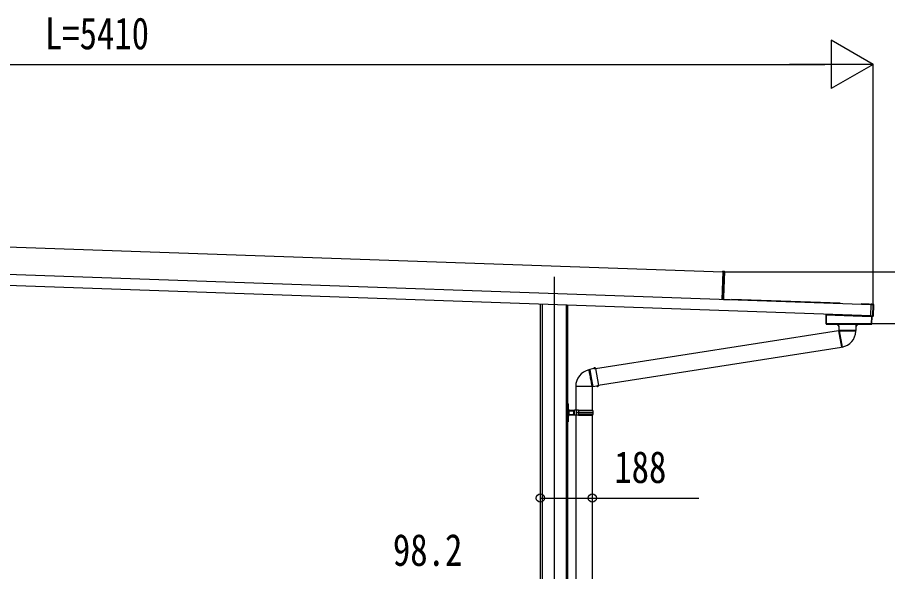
# Model space of a CAD drawing. Units: millimetres, scale not verified. Extents: x -14718 to 14718, y -10396 to 10396.
# Drawn here: x 4594 to 7745, y -6055 to -4048 of the extents above; entities that cross this region are included whole.
import ezdxf
from ezdxf.enums import TextEntityAlignment as Align

# ---------------------------------------------------------------- set-up
doc = ezdxf.new("R2010")
doc.units = ezdxf.units.MM
doc.header["$LTSCALE"] = 50
for name, color, linetype in [('0-3_YKK_12', 2, 'Continuous'), ('0-4_YKK_A1', 4, 'Continuous'), ('0-5_YKK_D', 6, 'Continuous')]:
    doc.layers.add(name, color=color, linetype=linetype)
doc.styles.add('ＭＳ ゴシック', font='')
doc.styles.get('ＭＳ ゴシック').set_extended_font_data('MS Gothic')

msp = doc.modelspace()

# ---------------------------------------------------------------- linework, layer by layer
at = {"layer": '0-3_YKK_12'}
msp.add_line((6537.57, -4987.67), (6537.57, -7908.97), dxfattribs=at)
at = {"layer": '0-4_YKK_A1'}
for p, q in [((2834.59, -4818.79), (7147.96, -4969.41)), ((7685.65, -5088.25), (2291, -4899.86)), ((7684.25, -5128.23), (2289.61, -4939.84)), ((7148.02, -4967.91), (7144.47, -5069.32)), ((7153.53, -4968.44), (7148.02, -4967.91)), ((7148.03, -4967.41), (7148.05, -4966.91)), ((7148.03, -4967.41), (7148.03, -4967.41)), ((7153.55, -4967.94), (7148.03, -4967.41)), ((7148.05, -4966.91), (7153.57, -4967.44)), ((7150.32, -5060.54), (7153.53, -4968.44)), ((7154, -4968.46), (7150.78, -5060.55)), ((7153.53, -4968.44), (7154, -4968.46)), ((7153.55, -4967.94), (7153.55, -4967.94)), ((7153.55, -4967.94), (7154.02, -4967.96)), ((7154.02, -4967.96), (7154, -4968.46)), ((7144.47, -5069.32), (7144.47, -5069.35)), ((7150.04, -5068.54), (7150.32, -5060.54)), ((7150.04, -5068.54), (7150.51, -5068.56)), ((7150.32, -5060.54), (7150.78, -5060.55)), ((7150.78, -5060.55), (7150.51, -5068.56)), ((7179.46, -5070.27), (7179.45, -5070.57)), ((7179.48, -5069.67), (7179.46, -5070.27)), ((7573.02, -5084.02), (7179.46, -5070.27)), ((7179.49, -5069.37), (7179.48, -5069.67)), ((7573.04, -5083.42), (7179.48, -5069.67)), ((7573.06, -5083.12), (7179.49, -5069.37)), ((6487.57, -5086.44), (6487.57, -7356.47)), ((6494.44, -5086.68), (6494.44, -7856.47)), ((6580.71, -5089.69), (6580.71, -7856.47)), ((6585.77, -5089.87), (6585.77, -7356.47)), ((7573.02, -5084.02), (7573.01, -5084.32)), ((7573.04, -5083.42), (7573.02, -5084.02)), ((7573.06, -5083.12), (7573.04, -5083.42)), ((7656.69, -5086.75), (7656.75, -5084.76)), ((7662.68, -5086.96), (7662.75, -5084.96)), ((7662.75, -5084.96), (7672.75, -5085.31)), ((7672.68, -5087.31), (7672.75, -5085.31)), ((7672.75, -5085.31), (7678.74, -5085.52)), ((7678.67, -5087.52), (7678.74, -5085.52)), ((7678.74, -5085.52), (7692.23, -5085.99)), ((7692.7, -5087.96), (7685.67, -5087.71)), ((7685.69, -5087.21), (7685.7, -5086.86)), ((7686.9, -5086.9), (7685.7, -5086.86)), ((7685.7, -5086.86), (7685.7, -5086.86)), ((7686.9, -5086.9), (7685.7, -5086.86)), ((7686.9, -5086.9), (7686.9, -5086.9)), ((7687.24, -5085.82), (7687.2, -5086.92)), ((7687.5, -5086.81), (7693.2, -5087.01)), ((7687.5, -5086.81), (7687.5, -5086.89)), ((7691.27, -5129.01), (7692.7, -5087.96)), ((7693.2, -5087.97), (7691.77, -5129.03)), ((7693.68, -5087.53), (7692.21, -5129.5)), ((7693.2, -5087.97), (7692.7, -5087.96)), ((7692.72, -5087.46), (7693.2, -5087.01)), ((7693.68, -5087.53), (7693.2, -5087.97)), ((7693.77, -5128.07), (7695.13, -5089.1)), ((7522.27, -5125.08), (7522.27, -5158.56)), ((7522.27, -5125.08), (7522.65, -5125.09)), ((7522.95, -5124.79), (7522.57, -5124.78)), ((7522.65, -5125.09), (7522.95, -5125.09)), ((7522.65, -5125.09), (7522.65, -5158.18)), ((7522.77, -5124.58), (7522.77, -5122.59)), ((7522.95, -5125.09), (7522.96, -5124.79)), ((7522.95, -5125.09), (7687.77, -5130.85)), ((7522.96, -5124.79), (7685.76, -5130.48)), ((7523.12, -5124.59), (7523.42, -5124.59)), ((7523.12, -5124.6), (7523.42, -5124.61)), ((7523.42, -5124.59), (7523.42, -5122.61)), ((7685.27, -5130.26), (7523.42, -5124.61)), ((7684.22, -5129.26), (7684.21, -5129.61)), ((7684.21, -5129.61), (7685.4, -5129.66)), ((7684.21, -5129.61), (7684.21, -5129.61)), ((7684.21, -5129.61), (7685.4, -5129.65)), ((7685.29, -5129.65), (7685.27, -5130.26)), ((7685.57, -5130.27), (7685.27, -5130.26)), ((7685.4, -5129.65), (7685.4, -5129.66)), ((7685.57, -5130.27), (7685.59, -5129.66)), ((7685.68, -5130.46), (7685.7, -5129.67)), ((7685.68, -5130.47), (7685.7, -5129.68)), ((7687.78, -5130.55), (7685.76, -5130.48)), ((7686, -5129.71), (7686, -5129.79)), ((7691.7, -5129.99), (7686, -5129.79)), ((7687.77, -5130.85), (7686.82, -5158.18)), ((7687.48, -5158.57), (7688.45, -5130.87)), ((7687.78, -5130.55), (7687.77, -5130.85)), ((7688.16, -5130.56), (7687.78, -5130.55)), ((7688.07, -5130.86), (7688.45, -5130.87)), ((7690.66, -5130.97), (7688.45, -5130.89)), ((7691.7, -5129.99), (7691.25, -5129.51)), ((7691.77, -5129.03), (7691.27, -5129.01)), ((7691.77, -5129.03), (7692.21, -5129.5)), ((7522.65, -5158.18), (7522.27, -5158.56)), ((7522.52, -5158.86), (7687.14, -5158.86)), ((7522.57, -5158.86), (7522.95, -5158.48)), ((7522.95, -5158.18), (7522.65, -5158.18)), ((7686.77, -5158.18), (7522.9, -5158.18)), ((7522.9, -5158.48), (7686.77, -5158.48)), ((7522.95, -5158.18), (7522.95, -5158.48)), ((7524.22, -5159.3), (7524.62, -5159.3)), ((7524.62, -5159.3), (7524.92, -5159.3)), ((7524.92, -5159.3), (7560.32, -5159.3)), ((7531.72, -5159.3), (7531.72, -5159.1)), ((7534.72, -5159.1), (7531.72, -5159.1)), ((7534.72, -5158.86), (7534.72, -5159.1)), ((7534.72, -5159.1), (7534.72, -5159.3)), ((7558.22, -5159.1), (7555.22, -5159.1)), ((7555.22, -5159.3), (7555.22, -5159.1)), ((7558.22, -5159.1), (7558.22, -5159.3)), ((7560.32, -5159.3), (7560.82, -5159.3)), ((7567.87, -5160.3), (7565.72, -5161.08)), ((7565.72, -5161.08), (7565.72, -5164.73)), ((7565.72, -5161.08), (7565.79, -5161.08)), ((7565.72, -5164.73), (7567.97, -5165.55)), ((7565.72, -5164.73), (7565.79, -5164.73)), ((7565.86, -5163.82), (7565.86, -5162)), ((7567.22, -5159.3), (7567.22, -5158.86)), ((7567.22, -5159.3), (7567.22, -5159.8)), ((7567.22, -5159.3), (7632.22, -5159.3)), ((7567.22, -5159.8), (7567.36, -5159.8)), ((7567.87, -5160.3), (7568, -5160.3)), ((7567.97, -5165.55), (7568.23, -5180.83)), ((7568.1, -5165.55), (7567.97, -5165.55)), ((7568, -5160.3), (7568.22, -5160.3)), ((7568.18, -5164.64), (7568.12, -5161.2)), ((7631.22, -5160.3), (7568.22, -5160.3)), ((7631.22, -5160.3), (7631.44, -5160.3)), ((7631.22, -5180.83), (7631.48, -5165.55)), ((7631.26, -5164.64), (7631.33, -5161.2)), ((7631.48, -5165.55), (7631.35, -5165.55)), ((7631.44, -5160.3), (7631.57, -5160.3)), ((7631.48, -5165.55), (7633.72, -5164.73)), ((7633.72, -5161.08), (7631.57, -5160.3)), ((7632.09, -5159.8), (7632.22, -5159.8)), ((7632.22, -5159.3), (7632.22, -5158.86)), ((7632.22, -5159.3), (7632.22, -5159.8)), ((7633.59, -5163.82), (7633.59, -5162)), ((7633.66, -5161.08), (7633.72, -5161.08)), ((7633.66, -5164.73), (7633.72, -5164.73)), ((7633.72, -5164.73), (7633.72, -5161.08)), ((7686.82, -5158.18), (7686.82, -5158.48)), ((7686.82, -5158.48), (7687.19, -5158.86)), ((7687.48, -5158.57), (7687.12, -5158.19)), ((7567.81, -5182.66), (6687.12, -5320.36)), ((7567.81, -5182.66), (7578.26, -5241.95)), ((7569.83, -5183.73), (7568.05, -5184.04)), ((7568.23, -5180.83), (7569.29, -5182.39)), ((7568.23, -5180.83), (7631.22, -5180.83)), ((7569.62, -5182.53), (7580.05, -5241.68)), ((7574.58, -5182.79), (7629.89, -5182.79)), ((7629.84, -5184.4), (7629.89, -5182.79)), ((7629.89, -5182.79), (7631.22, -5180.83)), ((6697.57, -5379.65), (7578.26, -5241.95)), ((7578.02, -5240.57), (7579.79, -5240.26)), ((6664.97, -5324.27), (6663.39, -5324.6)), ((6666.67, -5322.63), (6664.97, -5324.27)), ((6664.97, -5324.27), (6674.57, -5378.74)), ((6681.67, -5319.71), (6666.67, -5322.63)), ((6666.67, -5322.63), (6672.14, -5353.64)), ((6682.08, -5317.36), (6681.67, -5319.71)), ((6681.69, -5319.84), (6681.67, -5319.71)), ((6685.68, -5316.73), (6682.08, -5317.36)), ((6682.08, -5317.36), (6682.1, -5317.42)), ((6682.6, -5319.77), (6685.98, -5319.11)), ((6683.01, -5317.33), (6684.8, -5317.02)), ((6686.82, -5318.71), (6685.68, -5316.73)), ((6685.68, -5316.73), (6685.69, -5316.79)), ((6686.82, -5318.71), (6686.85, -5318.84)), ((6686.85, -5318.84), (6697.86, -5381.31)), ((6672.14, -5353.64), (6677.6, -5384.65)), ((6615.62, -5383.59), (6675.69, -5383.59)), ((6615.67, -5381.07), (6615.67, -5470.47)), ((6675.87, -5470.46), (6675.87, -5381.36)), ((6675.88, -5383.89), (6677.6, -5384.65)), ((6677.6, -5384.65), (6692.7, -5382.26)), ((6692.7, -5382.26), (6692.68, -5382.13)), ((6692.7, -5382.26), (6693.89, -5384.33)), ((6693.88, -5384.27), (6693.89, -5384.33)), ((6693.89, -5384.33), (6697.49, -5383.69)), ((6694.77, -5384.04), (6696.56, -5383.72)), ((6697.48, -5383.63), (6697.49, -5383.69)), ((6697.49, -5383.69), (6697.89, -5381.44)), ((6697.86, -5381.31), (6697.89, -5381.44)), ((6586.77, -5452.26), (6586.77, -5445.97)), ((6588.77, -5446.87), (6588.95, -5452.6)), ((6586.77, -5452.26), (6585.77, -5452.26)), ((6586.77, -5479.47), (6585.77, -5479.47)), ((6586.77, -5479.47), (6586.77, -5452.26)), ((6586.77, -5479.47), (6589.77, -5479.47)), ((6586.77, -5506.67), (6586.77, -5479.47)), ((6589.77, -5479.47), (6588.95, -5506.33)), ((6589.77, -5479.47), (6590.77, -5479.47)), ((6590.48, -5470.22), (6590.58, -5473.47)), ((6607.77, -5473.47), (6590.59, -5473.47)), ((6590.59, -5473.47), (6590.77, -5479.47)), ((6590.77, -5479.47), (6590.59, -5485.47)), ((6591.44, -5470.47), (6607.77, -5470.47)), ((6607.77, -5470.47), (6610.77, -5470.47)), ((6607.77, -5473.47), (6607.77, -5470.47)), ((6607.77, -5474.97), (6607.77, -5473.47)), ((6607.77, -5474.97), (6607.77, -5483.96)), ((6608.76, -5474.97), (6607.77, -5474.97)), ((6610.77, -5474.97), (6607.77, -5474.97)), ((6610.77, -5474.97), (6608.76, -5474.97)), ((6608.76, -5483.96), (6608.76, -5474.97)), ((6618.77, -5470.47), (6610.77, -5470.47)), ((6618.78, -5474.97), (6616.77, -5474.97)), ((6618.77, -5474.97), (6618.77, -5470.47)), ((6618.78, -5470.46), (6618.78, -5474.97)), ((6625.8, -5470.46), (6618.78, -5470.46)), ((6618.78, -5479.46), (6618.78, -5474.97)), ((6618.78, -5483.96), (6618.78, -5479.47)), ((6625.28, -5479.47), (6618.78, -5479.47)), ((6625.28, -5479.47), (6625.28, -5479.46)), ((6625.28, -5479.47), (6625.28, -5479.47)), ((6625.37, -5479.47), (6625.37, -5479.46)), ((6679.27, -5479.46), (6625.54, -5479.46)), ((6626.04, -5470.46), (6625.8, -5470.46)), ((6626.04, -5470.46), (6626.44, -5470.46)), ((6626.44, -5470.46), (6677.77, -5470.46)), ((6678.77, -5472.46), (6627.47, -5472.46)), ((6677.77, -5472.46), (6677.77, -5470.46)), ((6586.77, -5506.67), (6585.77, -5506.67)), ((6585.77, -5512.97), (6586.77, -5512.97)), ((6586.77, -5506.67), (6588.95, -5506.33)), ((6586.77, -5512.97), (6586.77, -5506.67)), ((6586.77, -5512.97), (6588.77, -5512.06)), ((6588.95, -5506.33), (6588.77, -5512.06)), ((6590.58, -5485.47), (6590.48, -5488.71)), ((6590.59, -5485.47), (6607.77, -5485.47)), ((6607.77, -5488.47), (6591.44, -5488.47)), ((6608.76, -5483.96), (6607.77, -5483.96)), ((6607.77, -5483.97), (6610.77, -5483.97)), ((6607.77, -5485.47), (6607.77, -5483.97)), ((6607.77, -5488.47), (6607.77, -5485.47)), ((6610.77, -5488.47), (6607.77, -5488.47)), ((6610.77, -5483.96), (6608.76, -5483.96)), ((6615.67, -5488.47), (6615.67, -6298.97)), ((6618.78, -5483.96), (6616.77, -5483.96)), ((6618.77, -5483.97), (6616.77, -5483.97)), ((6618.77, -5488.47), (6618.77, -5483.97)), ((6618.78, -5488.46), (6618.78, -5483.96)), ((6625.8, -5488.46), (6618.78, -5488.46)), ((6626.04, -5488.46), (6625.8, -5488.46)), ((6626.04, -5488.46), (6626.44, -5488.46)), ((6626.44, -5488.46), (6677.77, -5488.46)), ((6678.77, -5486.46), (6627.47, -5486.46)), ((6675.87, -6298.96), (6675.87, -5488.46)), ((6677.77, -5488.46), (6677.77, -5486.46))]:
    msp.add_line(p, q, dxfattribs=at)
for points in [[(7148.02, -4967.91), (7148.03, -4967.41), (7153.55, -4967.94)], [(7150.51, -5068.41), (7150.56, -5068.42), (7150.61, -5068.44)], [(7150.81, -5068.57), (7150.61, -5068.59), (7150.51, -5068.6)], [(7150.79, -5069.07), (7175.47, -5069.93), (7175.46, -5070.43)], [(7150.81, -5068.57), (7175.49, -5069.43), (7175.47, -5069.93)], [(7650.26, -5084.53), (7650.19, -5086.53), (7685.43, -5087.76)], [(7650.26, -5084.53), (7656.75, -5084.76), (7662.75, -5084.96)], [(7684.22, -5129.26), (7684.23, -5128.77), (7685.67, -5087.71), (7685.69, -5087.21)], [(7685.69, -5087.21), (7692.72, -5087.46), (7692.7, -5087.96)], [(7687.5, -5086.89), (7687.44, -5086.89), (7687.4, -5086.9)], [(7523.12, -5122.6), (7523.12, -5124.59), (7522.77, -5124.58)], [(7522.95, -5158.18), (7522.95, -5125.09), (7522.96, -5124.79)], [(7684.23, -5128.77), (7691.27, -5129.01), (7691.25, -5129.51), (7684.22, -5129.26)], [(7685.91, -5129.7), (7685.94, -5129.7), (7686, -5129.71)], [(7686.82, -5158.18), (7687.12, -5158.19), (7688.07, -5130.86), (7687.77, -5130.85)], [(7555.22, -5158.86), (7555.22, -5159.1), (7534.72, -5159.1)], [(7565.79, -5161.08), (7567.23, -5160.57), (7568, -5160.3)], [(7568.1, -5165.55), (7567.28, -5165.26), (7565.79, -5164.73)], [(7568.12, -5161.2), (7567.23, -5161.51), (7565.86, -5162)], [(7565.86, -5163.82), (7567.28, -5164.32), (7568.18, -5164.64)], [(7631.26, -5164.64), (7632.17, -5164.32), (7633.59, -5163.82)], [(7633.59, -5162), (7632.22, -5161.51), (7631.33, -5161.2)], [(7633.66, -5164.73), (7632.17, -5165.26), (7631.35, -5165.55)], [(7631.44, -5160.3), (7632.21, -5160.57), (7633.66, -5161.08)], [(7569.62, -5182.53), (7569.28, -5182.36), (7569.31, -5182.38)], [(7629.84, -5184.4), (7629.81, -5184.36), (7629.16, -5184.2), (7627.66, -5184.06), (7625.41, -5183.94), (7622.36, -5183.83), (7618.76, -5183.73), (7614.51, -5183.63), (7609.96, -5183.54), (7604.98, -5183.45), (7600, -5183.36), (7594.86, -5183.27), (7590, -5183.18), (7585.28, -5183.08), (7581.1, -5182.99), (7577.33, -5182.88), (7574.58, -5182.79)], [(6675.89, -5383.86), (6675.83, -5383.78), (6675.69, -5383.59), (6675.67, -5383.56), (6675.54, -5383.29), (6675.12, -5381.61), (6674.57, -5378.74), (6674, -5376.05), (6673.27, -5372.47), (6672.42, -5368.25), (6671.54, -5363.76), (6670.58, -5358.85), (6669.63, -5353.95), (6668.65, -5348.92), (6667.72, -5344.17), (6666.81, -5339.57), (6666, -5335.51), (6665.25, -5331.87), (6664.63, -5328.96), (6664.1, -5326.69), (6663.71, -5325.26), (6663.44, -5324.63), (6663.39, -5324.6)], [(6681.69, -5319.84), (6681.83, -5318.99), (6682.1, -5317.42)], [(6683.01, -5317.33), (6682.76, -5318.82), (6682.6, -5319.77)], [(6685.98, -5319.11), (6685.52, -5318.29), (6684.8, -5317.02)], [(6685.69, -5316.79), (6686.45, -5318.12), (6686.85, -5318.84)], [(6693.88, -5384.27), (6693.1, -5382.89), (6692.68, -5382.13)], [(6693.56, -5381.89), (6695.27, -5381.62), (6696.96, -5381.35)], [(6693.56, -5381.89), (6694.03, -5382.72), (6694.77, -5384.04)], [(6696.56, -5383.72), (6696.8, -5382.28), (6696.96, -5381.35)], [(6697.86, -5381.31), (6697.73, -5382.12), (6697.48, -5383.63)], [(6588.77, -5446.87), (6586.77, -5445.97), (6585.77, -5445.97)], [(6586.77, -5452.26), (6588.95, -5452.6), (6589.77, -5479.47)], [(6618.77, -5488.47), (6610.77, -5488.47), (6610.77, -5470.47)], [(6618.77, -5474.97), (6616.77, -5474.97), (6616.77, -5483.97)], [(6625.54, -5479.46), (6625.37, -5479.46), (6625.28, -5479.46), (6618.78, -5479.46)], [(6625.8, -5470.46), (6625.41, -5474.92), (6625.28, -5479.46)]]:
    msp.add_lwpolyline(points, dxfattribs=at)
for centre, radius, start, end in [((7151.49, -4968.12), 2.07, 351.06854, 4.93146), ((7151.51, -4967.62), 2.07, 351.06854, 4.93146), ((7153.5, -4968.44), 0.5, 358, 84.5), ((7153.52, -4967.94), 0.5, 358, 84.5), ((7144.52, -5069.33), 0.046, 175.29565, 214.77267), ((7151.04, -5068.58), 1, 178, 198.10214), ((7150.19, -5070.39), 1.51, 74.62836, 93.96537), ((7153.26, -5068.89), 3.17, 180.02593, 184.48569), ((7152.59, -5091.82), 22.82, 94.53647, 96.28466), ((7151, -5068.58), 0.5, 178, 268), ((7151.02, -5068.08), 0.5, 178, 268), ((7150.8, -5068.83), 0.242, 207.21704, 266.19947), ((7151.03, -5068.31), 0.765, 234.9594, 266.94829), ((7150.82, -5068.33), 0.242, 207.21704, 266.19947), ((7151.05, -5067.81), 0.765, 234.9594, 266.94829), ((7687.14, -5082.9), 4.01, 266.55184, 273.90119), ((7692.13, -5088.99), 3, 358, 88), ((7692.7, -5087.96), 0.501, 358.24971, 87.75029), ((7522.95, -5125.09), 0.3, 88.05611, 180.04719), ((7522.95, -5125.09), 0.3, 88.19064, 179.87538), ((7522.95, -5124.95), 0.159, 86.02272, 89.97728), ((7522.95, -5124.95), 0.159, 86.02272, 89.97728), ((7685.39, -5133.36), 3.71, 81.82188, 89.76035), ((7685.77, -5130.28), 0.2, 178, 268), ((7687.77, -5130.85), 0.3, 357.94657, 87.94647), ((7690.77, -5127.97), 3, 268, 358), ((7691.27, -5129.01), 0.501, 268.24971, 357.75029), ((7522.96, -5158.18), 0.301, 180.24971, 269.75029), ((7531.42, -5159.1), 0.3, 0, 54.36863), ((7558.52, -5159.1), 0.3, 125.63137, 180), ((7563.12, -5161.75), 2.75, 354.81691, 13.99327), ((7562.21, -5164), 3.66, 348.38866, 2.80116), ((7568.22, -5159.3), 1, 180, 270), ((7568.22, -5159.8), 1, 180, 220.49583), ((7565.56, -5161.07), 2.56, 357.19737, 17.56812), ((7566.29, -5164.92), 1.92, 340.91849, 8.46572), ((7631.22, -5159.3), 1, 270, 0), ((7633.77, -5164.87), 2.51, 174.83553, 195.78026), ((7633.24, -5160.99), 1.93, 159.00896, 186.22555), ((7631.22, -5159.8), 1, 319.50417, 0), ((7637.24, -5161.82), 3.66, 168.38866, 182.80116), ((7636.33, -5164.07), 2.75, 174.81691, 193.99327), ((7686.82, -5158.17), 0.301, 270.23913, 357.76087), ((7573.44, -5156.67), 26.14, 261.58885, 272.50926), ((7569.57, -5182.3), 60.3, 280, 358.00006), ((6675.92, -5383.59), 60.3, 101.99843, 180), ((6682, -5317.95), 1.92, 260.91849, 288.46572), ((6682.2, -5313.77), 3.66, 268.38866, 282.80116), ((6684.57, -5314.27), 2.75, 274.81691, 293.99327), ((6685.66, -5316.57), 2.56, 277.19737, 297.56812), ((6693.77, -5384.39), 2.51, 94.83553, 115.78026), ((6695, -5386.78), 2.75, 94.81691, 113.99327), ((6697.37, -5387.29), 3.66, 88.38866, 102.80116), ((6697.5, -5383.2), 1.93, 79.00896, 106.22555), ((6591.44, -5468.47), 2, 181.7624, 241.44015), ((6591.44, -5468.47), 2, 241.44015, 270), ((6625.33, -5479.69), 0.226, 80.79578, 102.71983), ((6703.17, -5479.48), 77.89, 179.99307, 186.62466), ((6706.29, -5479.44), 80.75, 173.61461, 180.01355), ((6706.29, -5479.48), 80.75, 179.98461, 186.38348), ((6627.66, -5470.82), 1.66, 167.69464, 263.49512), ((6628.24, -5470.66), 1.81, 173.59328, 264.82407), ((6630.02, -5479.46), 49.25, 0, 8.17123), ((6630.02, -5479.47), 49.25, 351.83186, 0.00306), ((6591.44, -5490.47), 2, 118.55985, 178.2376), ((6591.44, -5490.47), 2, 90, 118.55985), ((6627.6, -5488.07), 1.61, 94.66451, 194.14319), ((6628.3, -5488.31), 1.86, 96.97139, 184.61125)]:
    msp.add_arc(centre, radius, start, end, dxfattribs=at)
for centre, major_axis, ratio, start_param, end_param in [((7157.54, -5069.81), (13.07, -0.46), 0.061163, 2.1795146, 3.1041886), ((7157.55, -5069.81), (13.07, -0.46), 0.038227, 2.1795146, 3.1415927), ((7686.9, -5086.87), (0.6, -0.021), 0.061163, 4.712389, 6.2831853), ((7687.49, -5087.11), (-0.01, -0.3), 0.998135, 3.1415927, 3.9545103), ((7693.18, -5087.51), (0.367, 0.342), 0.99628, 5.4996506, 7.06672), ((7522.57, -5125.08), (-0.3, 0.01), 0.998133, 4.7490956, 6.3180268), ((7522.57, -5124.58), (-0.2, 0.007), 0.998133, 1.607503, 3.1764341), ((7522.65, -5124.59), (0, 0.5), 0.061125, 3.1027435, 3.1394501), ((7522.95, -5124.59), (0.007, 0.2), 0.854479, 3.1782993, 4.712389), ((7522.95, -5124.59), (0.47, -0.016), 0.425228, 4.7490956, 6.2831853), ((7522.95, -5124.59), (-0.011, 0.2), 0.151815, 3.0913179, 3.1280246), ((7522.95, -5124.59), (-0.011, 0.2), 0.151815, 3.0913179, 3.1280246), ((7522.92, -5124.59), (0.201, -0.007), 0.992577, 6.2831853, 6.3180268), ((7522.92, -5124.59), (0.201, -0.007), 0.992577, 6.2831853, 6.3180268), ((7522.92, -5124.59), (-0.501, 0.017), 0.998133, 3.1415927, 3.1764341), ((7522.92, -5124.59), (-0.501, 0.017), 0.998133, 3.1415927, 3.1764341), ((7685.77, -5130.28), (0.5, -0.017), 0.4, 3.1415927, 4.712389), ((7685.4, -5129.69), (0.6, -0.021), 0.061163, 6.2831853, 7.8539816), ((7686.01, -5129.49), (-0.01, -0.3), 0.998135, 5.4691958, 6.2831853), ((7688.15, -5130.86), (0.3, -0.01), 0.998135, 0, 1.5707963), ((7691.71, -5129.49), (0.342, -0.367), 0.99628, 5.4996506, 7.06672), ((7522.57, -5158.56), (0.213, 0.213), 0.99628, 2.358058, 3.9251274), ((7687.18, -5158.56), (-0.209, 0.217), 0.996405, 2.3754474, 3.9077379), ((6590.59, -5473.31), (1, 0.031), 0.162205, 3.1415927, 4.7026633), ((6590.68, -5476.47), (-0.1, 3), 0.333136, 6.2716543, 6.28138), ((6607.77, -5472.98), (3, 0), 0.162278, 4.712389, 6.2831853), ((6590.59, -5485.63), (1, -0.031), 0.162205, 1.580522, 3.1415927), ((6590.68, -5482.47), (0.1, 3), 0.333136, 3.143398, 3.1531236), ((6607.77, -5485.95), (3, 0), 0.162278, 6.2831853, 7.8539816)]:
    msp.add_ellipse(centre, major_axis=major_axis, ratio=ratio, start_param=start_param, end_param=end_param, dxfattribs=at)
at = {"layer": '0-5_YKK_D'}
for p, q in [((7692.57, -4218.3), (7541.01, -4130.8)), ((7541.01, -4130.8), (7541.01, -4305.8)), ((2457.57, -4218.3), (7517.57, -4218.3)), ((7692.57, -4218.3), (7389.46, -4218.3)), ((7692.57, -4218.3), (7541.01, -4305.8)), ((7692.57, -5087.98), (7692.57, -4217.3)), ((7149.3, -4969.3), (9493.57, -4969.3)), ((7685.72, -5156.3), (8593.57, -5156.3))]:
    msp.add_line(p, q, dxfattribs=at)
msp.add_lwpolyline([(6487.57, -5788.46), (6675.87, -5788.46), (7060.97, -5788.46)], dxfattribs=at)
for centre in [(6487.57, -5788.46), (6675.87, -5788.46)]:
    msp.add_circle(centre, 14.88, dxfattribs=at)

# ---------------------------------------------------------------- texts
at = {"layer": '0-5_YKK_D', "style": 'ＭＳ ゴシック', "width": 0.8}
for s, p in [('L=5410', (4693.57, -4198.3)), ('188', (6755.37, -5768.46)), ('98.2', (5953.77, -6068.46))]:
    msp.add_text(s, height=115.5, dxfattribs=at).set_placement(p, align=Align.BOTTOM_LEFT)

doc.saveas('drawing.dxf')
